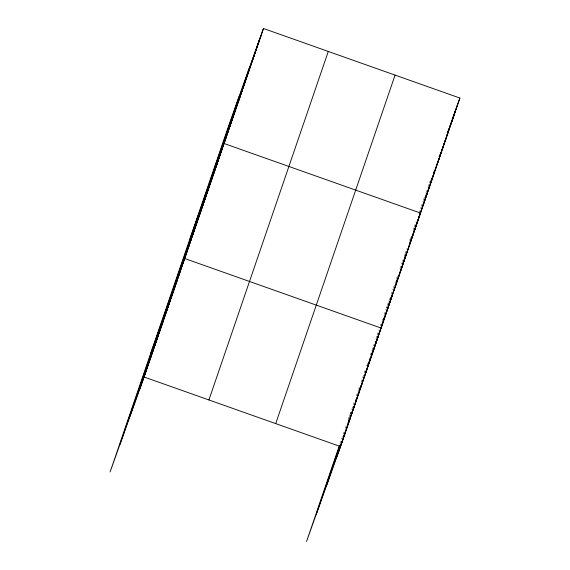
<?xml version="1.0" encoding="UTF-8"?>
<svg xmlns="http://www.w3.org/2000/svg" width="570" height="570" viewBox="0 0 570 570"><rect width="100%" height="100%" fill="white"/><g stroke="black" fill="none" stroke-linecap="round" stroke-linejoin="round"><path stroke-width="0.43" stroke-dasharray="2.85 2.14" d="M339.962 443.916L344.202 431.526M345.263 428.433L346.859 423.781M348.156 420.005L351.241 410.984M351.754 409.481L354.077 402.712M356.392 395.951L358.452 389.937M358.708 389.182L359.221 387.678M361.024 382.42L365.406 369.638M366.688 365.883L367.721 362.876M370.293 355.359L374.155 344.081M375.958 338.822L376.991 335.815M377.247 335.06L379.05 329.802M380.332 326.04L382.655 319.278M384.194 314.768L386.253 308.755M388.32 302.741L386.517 308L388.298 303.019M388.833 301.238L389.859 298.231M391.148 294.469L393.207 288.456M393.464 287.708L395.523 281.694M396.556 278.687L397.582 275.68M399.905 268.919L402.477 261.402M402.733 260.647L403.247 259.143M404.28 256.137L404.793 254.633M405.049 253.885L406.852 248.62M409.688 240.355L411.234 235.845M413.036 230.579L414.062 227.572M414.319 226.824L416.121 221.559M418.957 213.294L421.016 207.281M421.273 206.525L423.332 200.512M423.588 199.764L424.622 196.757M425.904 192.995L426.795 190.508M427.984 187.188L429.174 183.861M429.474 183.034L430.364 180.54M348.904 418.031L349.795 415.537M350.393 413.877L351.284 411.383"/><path stroke-width="0.85" d="M119.907 444.55L239.279 96.045M130.017 416.321L249.382 67.816M139.828 388.925L259.193 40.42M263.461 28.5L229.468 123.441L110.103 471.946L144.096 377.005L263.461 28.5L459.897 98.054L340.532 446.559L306.539 541.5L339.428 445.469M208.919 399.955L328.284 51.45M275.709 423.603L395.074 75.105M316.35 514.104L339.692 445.954M326.453 485.875L339.984 446.381M347.942 423.147L349.267 419.271M355.367 401.458L356.165 399.135M359.877 388.298L360.675 385.968M367.294 366.631L368.07 364.38M369.617 359.87L370.386 357.611M375.281 343.332L376.05 341.074M383.261 320.027L384.03 317.775M390.728 298.231L391.497 295.972M396.392 281.694L397.162 279.442M404.372 258.395L405.142 256.137M425.484 196.757L426.253 194.498M431.148 180.22L431.918 177.961M433.464 173.451L434.233 171.2M439.128 156.914L439.897 154.662M336.264 458.48L343.161 438.344M345.548 431.376L343.425 437.568L350.08 418.679M345.812 430.599L350.586 416.656M350.849 415.886L357.24 397.767M353.243 408.911L357.483 396.521M364.914 374.839L357.746 395.751L362.014 383.831M379.164 333.222L365.178 374.062L369.182 362.919M379.421 332.474L385.748 314.54M381.743 325.705L392.808 293.386M393.065 292.631L395.131 286.617M397.447 279.856L395.388 285.869L399.655 273.949M413.92 231.748L397.703 279.101L401.971 267.18M414.183 230.993L416.243 224.979L412.972 234.113M416.499 224.231L427.571 191.905M429.887 185.143L427.828 191.157L432.096 179.237M432.203 178.382L430.143 184.395L434.411 172.468M441.729 150.565L432.459 177.626L439.043 158.937M450.998 123.505L441.985 149.817L445.997 138.645M455.63 109.974L451.255 122.757L455.266 111.585M256.878 47.189L261.145 35.262M254.562 53.95L258.83 42.03M252.246 60.719L256.514 48.792M247.608 74.243L254.191 55.561M245.292 81.011L249.56 69.091M242.977 87.773L247.245 75.853M240.654 94.542L244.929 82.621M238.338 101.303L242.606 89.383M233.707 114.834L240.291 96.152M231.392 121.602L235.659 109.682M229.069 128.364L233.337 116.444M226.753 135.133L231.021 123.213M224.438 141.894L228.705 129.974M190.074 238.445L226.39 136.743M217.484 162.194L221.751 150.273M215.168 168.955L219.436 157.035M212.852 175.724L217.12 163.804M210.537 182.486L214.805 170.565M205.898 196.016L212.482 177.334M203.583 202.785L207.851 190.864M201.267 209.546L205.535 197.626M198.951 216.315L203.219 204.395M196.629 223.077L200.897 211.157M191.997 236.607L198.581 217.925M189.682 243.376L193.95 231.456M187.366 250.137L191.634 238.217M185.043 256.906L189.311 244.979M182.728 263.668L186.996 251.748M150.687 353.457L184.68 258.509L381.116 328.071M175.638 284.373L179.906 272.453M173.251 291.341L177.519 279.421M170.865 298.317L175.133 286.389M168.478 305.285L172.746 293.365M166.084 312.253L170.359 300.333M161.31 326.197L167.965 307.301M158.923 333.165L163.191 321.245M156.536 340.133L160.804 328.213M154.149 347.102L158.417 335.181M151.763 354.077L156.03 342.157M149.376 361.045L153.643 349.125M144.602 374.982L151.257 356.093M142.215 381.957L146.483 370.037M447.607 132.39L449.089 128.243M449.388 127.409L452.067 119.935M452.359 119.109L459.897 98.054M453.314 116.743L457.582 104.823M446.36 137.035L452.951 118.353M444.044 143.804L448.312 131.884M439.413 157.334L443.681 145.407M437.097 164.096L441.365 152.176M425.505 197.918L429.78 185.998M423.189 204.687L427.457 192.767M418.558 218.217L425.142 199.529M410.001 242.414L412.673 234.947M416.528 224.188L420.51 213.059L224.074 143.505M414.205 230.95L418.188 219.828M411.604 238.509L415.872 226.589M409.289 245.278L413.556 233.358M404.657 258.809L411.241 240.12M402.334 265.57L406.602 253.65M400.019 272.339L404.287 260.419M390.749 299.4L397.34 280.711M388.434 306.161L392.702 294.241M386.118 312.93L390.386 301.01M383.802 319.692L388.07 307.772M368.526 363.233L370.008 359.086M371.797 354.098L373.279 349.952M373.578 349.118L383.432 321.302M374.462 346.959L378.729 335.039M372.075 353.927L376.343 342.007M369.688 360.895L373.956 348.975M367.301 367.871L371.569 355.951M360.14 388.776L366.795 369.887M355.359 402.719L359.627 390.799M350.871 415.865L354.854 404.736M348.199 423.631L352.467 411.711M341.038 444.536L345.306 432.616M338.651 451.511L342.919 439.591M144.096 377.005L340.532 446.559"/></g></svg>
